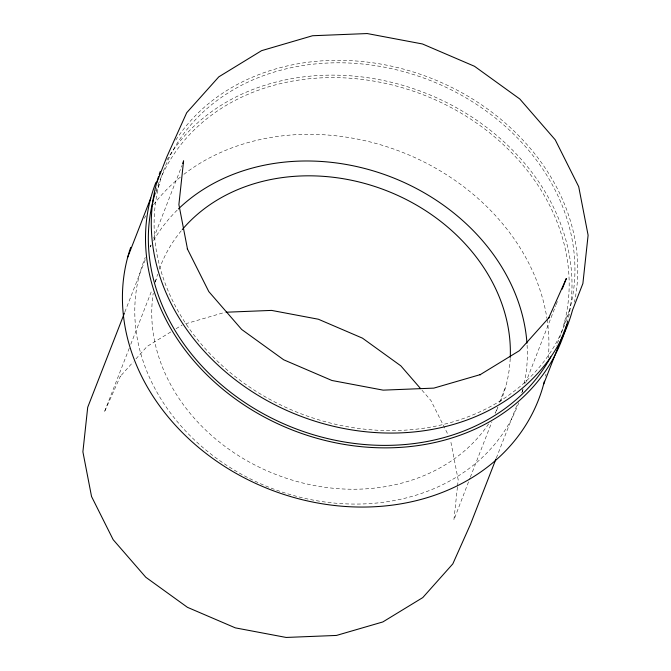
<?xml version="1.0" encoding="UTF-8"?>
<svg xmlns="http://www.w3.org/2000/svg" width="671" height="671" viewBox="0 0 671 671"><rect width="100%" height="100%" fill="white"/><g stroke="black" fill="none" stroke-linecap="round" stroke-linejoin="round"><path stroke-width="0.5" stroke-dasharray="3.35 2.52" d="M457.429 487.087L453.898 519.908L469.926 478.255M457.538 486.064L458.201 479.908L450.484 440.025M156.066 192.392L159.312 184.072M124.856 312.032L145.305 259.568M150.22 246.962L150.975 245.024M153.625 238.239L181.975 165.519M129.277 348.19L104.257 412.355L120.478 376.037L120.008 376.708L133.185 361.971M130.786 344.298L152.015 289.855M155.051 282.08L156.184 279.161M470.304 477.282L491.91 421.866M495.324 413.118L497.597 407.28M499.492 402.424L505.934 385.892M496.33 458.025L517.182 404.554M521.728 392.887L523.246 389.004M525.51 383.191L555.756 305.624M556.133 304.651L558.02 299.803M563.976 324.118L569.746 309.323M135.961 358.876L147.066 346.471L170.795 331.944M176.07 328.715L182.227 324.949M185.506 323.808L225.221 312.258M422 390.237L430.883 400.461L447.733 434.028M518.725 402.793A200.394 166.718 21.3 0 1 270.606 487.901A200.394 166.718 21.3 0 1 145.288 257.404M150.094 246.962A200.394 166.718 21.3 0 1 151.059 245.108M153.584 240.545A200.394 166.718 21.3 0 1 177.664 209.679M527.087 345.196A200.394 166.718 21.3 0 1 523.967 384.919M523.011 388.945A200.394 166.718 21.3 0 1 521.937 392.929M497.941 407.549A183.066 152.309 21.3 0 1 495.072 413.185M488.597 423.913A183.066 152.309 21.3 0 1 275.756 474.439A183.066 152.309 21.3 0 1 153.24 293.193M155.429 282.114A183.066 152.309 21.3 0 1 157.643 274.154M159.312 269.188A183.066 152.309 21.3 0 1 181.589 230.405M510.22 358.423A183.066 152.309 21.3 0 1 500.113 402.734M144.257 218.385A217.714 181.128 21.3 0 1 145.884 215.76M153.542 204.722A217.714 181.128 21.3 0 1 180.709 176.825M183.921 174.292A217.714 181.128 21.3 0 1 402.969 152.518A217.714 181.128 21.3 0 1 546.932 318.398M547.091 319.413A217.714 181.128 21.3 0 1 548.232 358.658M545.984 374.133A217.714 181.128 21.3 0 1 545.573 376.163M166.811 160.075A217.714 181.128 21.3 0 1 426.395 93.462A217.714 181.128 21.3 0 1 567.976 319.992M155.907 190.941A214.829 178.729 21.3 0 1 422.948 94.686A214.829 178.729 21.3 0 1 556.36 345.674M175.836 140.038A217.714 181.128 21.3 0 1 433.869 79.346A217.714 181.128 21.3 0 1 574.418 302.168M186.521 324.68A214.829 178.729 21.3 0 0 550.706 351.94A214.829 178.729 21.3 0 0 356.343 63.468A214.829 178.729 21.3 0 0 186.521 324.68"/><path stroke-width="1.01" d="M127.7 257.228L150.782 198.029M156.553 183.233L166.936 156.595L186.697 112.728L218.813 76.838L261.589 50.66L312.552 35.739L367.222 33.55L422.462 43.967L474.498 66.286L519.79 98.981L555.244 139.828L578.704 186.664L588.106 235.227L582.889 283.523L572.497 310.161A217.714 181.128 21.3 0 1 313.282 420.642A217.714 181.128 21.3 0 1 158.582 176.347M124.471 313.005L87.708 407.305L82.894 451.818L91.541 496.506L113.156 539.66L145.783 577.245L187.452 607.33L235.336 627.863L286.156 637.45L336.465 635.437L382.831 621.95L422.772 597.593L452.808 563.892L470.556 524.135L495.953 458.998M182.73 163.581L183.594 160.822L178.889 204.596L187.553 249.377L187.293 248.748L208.807 291.6L241.686 329.478L283.682 359.79L331.935 380.491L383.149 390.145L433.852 388.115L480.57 374.527L479.991 374.795L519.438 350.656L549.054 317.559L548.584 318.23L566.341 278.473L562.181 289.142M543.653 384.156L566.727 324.957M226.253 312.216L271.554 310.405L318.364 319.228L362.457 338.142L400.839 365.854L420.642 388.668M178.411 208.949A200.394 166.718 21.3 0 1 390.69 176.834A200.394 166.718 21.3 0 1 526.961 343.175M182.26 229.599A183.066 152.309 21.3 0 1 386.328 190.606A183.066 152.309 21.3 0 1 510.262 357.383M544.416 381.178A217.714 181.128 21.3 0 1 284.412 494.628A217.714 181.128 21.3 0 1 130.702 247.406M567.741 320.99A217.714 181.128 21.3 0 1 304.542 434.456A217.714 181.128 21.3 0 1 155.915 182.395M550.807 356.922A214.829 178.729 21.3 0 1 288.731 425.959A214.829 178.729 21.3 0 1 155.278 192.921M159.22 174.393A217.714 181.128 21.3 0 1 160.235 171.466"/></g></svg>
